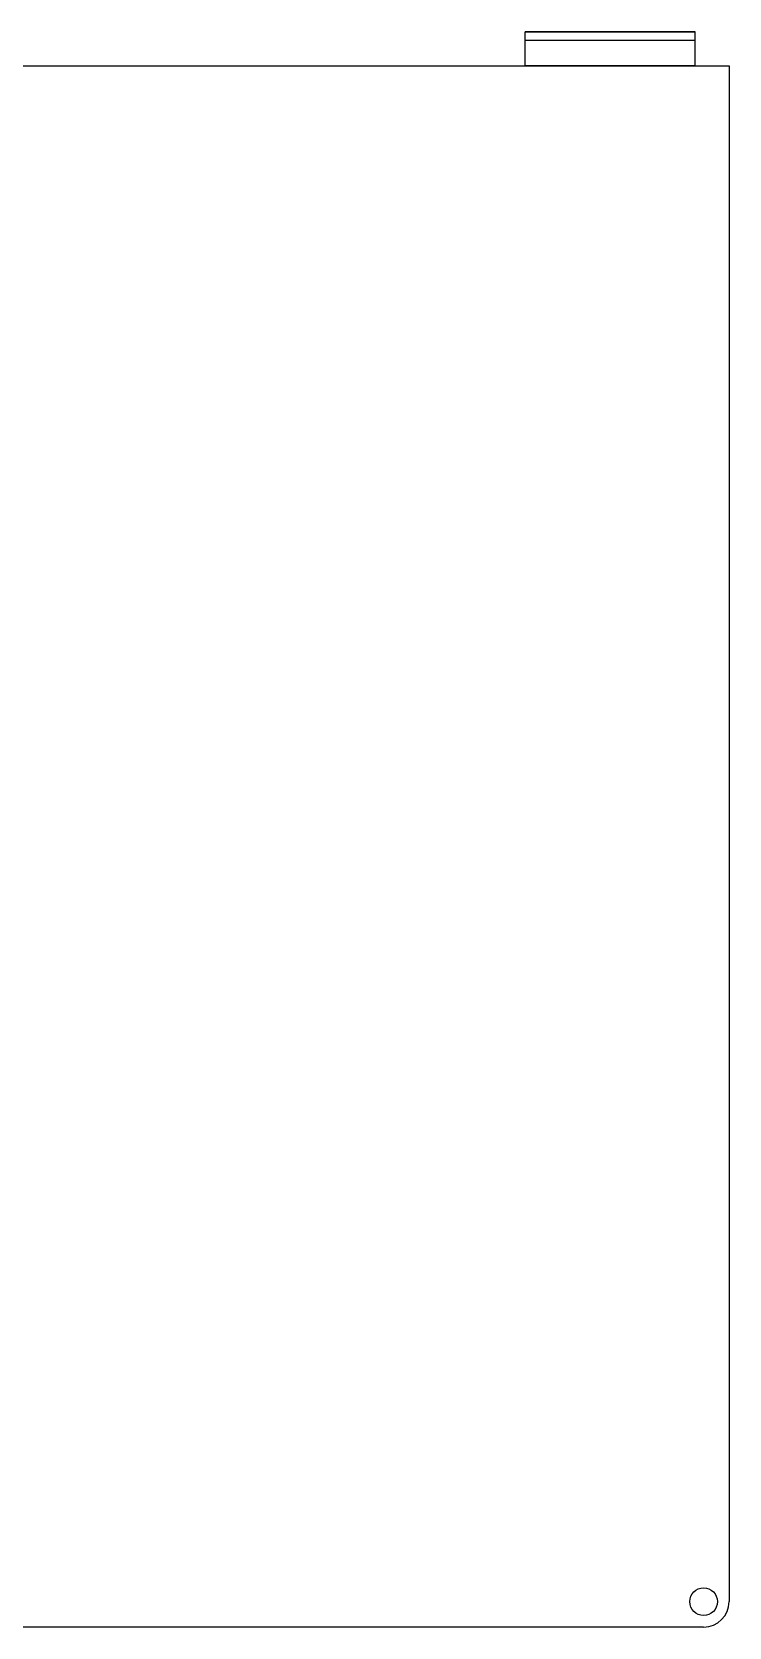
# Model space of a CAD drawing. Header units: millimetres. Extents: x -94 to 94, y -92 to 96.
# Drawn here: x 11.9 to 94, y -92 to 96 of the extents above; entities that cross this region are included whole.
import ezdxf

# ---------------------------------------------------------------- set-up
doc = ezdxf.new("R2010")
doc.units = ezdxf.units.MM
doc.layers.add('Fillet', color=7, linetype='CONTINUOUS')

msp = doc.modelspace()

# ---------------------------------------------------------------- linework, layer by layer
at = {"layer": 'Fillet'}
for p, q in [((70, 92), (70, 96)), ((70, 96), (90, 96)), ((70, 95, 2), (70, 96, 1)), ((70, 96, 1), (70, 96)), ((70, 92), (70, 96)), ((70, 96), (90, 96)), ((70, 96, 1), (70, 96)), ((90, 96, 1), (70, 96, 1)), ((70, 95, 2), (70, 96, 1)), ((90, 96, 1), (70, 96, 1)), ((90, 92), (90, 96)), ((90, 92), (90, 96)), ((90, 96), (90, 96, 1)), ((90, 95, 2), (90, 96, 1)), ((90, 96), (90, 96, 1)), ((90, 95, 2), (90, 96, 1)), ((70, 92, 2), (70, 95, 2)), ((90, 95, 2), (70, 95, 2)), ((70, 92, 2), (70, 95, 2)), ((90, 95, 2), (70, 95, 2)), ((90, 92, 2), (90, 95, 2)), ((90, 92, 2), (90, 95, 2)), ((-94, 92, 4), (94, 92, 4)), ((-94, 92, 4), (94, 92, 4)), ((10, 92), (70, 92)), ((10, 92), (70, 92)), ((70, 92), (90, 92)), ((70, 92, 2), (70, 92)), ((90, 92, 2), (70, 92, 2)), ((70, 92), (90, 92)), ((70, 92, 2), (70, 92)), ((90, 92, 2), (70, 92, 2)), ((90, 92), (94, 92)), ((90, 92), (90, 92, 2)), ((90, 92), (94, 92)), ((90, 92), (90, 92, 2)), ((94, 92), (94, -89)), ((94, 92), (94, 92, 4)), ((94, 92, 4), (94, -89, 4)), ((94, 92), (94, -89)), ((94, 92), (94, 92, 4)), ((94, 92, 4), (94, -89, 4)), ((92.625, -89), (92.625, -89, 4)), ((92.625, -89), (92.625, -89, 4)), ((94, -89), (94, -89, 4)), ((94, -89), (94, -89, 4)), ((91, -92), (-91, -92)), ((91, -92, 4), (-91, -92, 4)), ((91, -92), (-91, -92)), ((91, -92, 4), (-91, -92, 4)), ((91, -92), (91, -92, 4)), ((91, -92), (91, -92, 4))]:
    msp.add_line(p, q, dxfattribs=at)
msp.add_circle((91, -89), 1.625, dxfattribs=at)
msp.add_circle((91, -89), 1.625, dxfattribs=at)
msp.add_circle((91, -89), 1.625, dxfattribs=at)
msp.add_circle((91, -89), 1.625, dxfattribs=at)
for centre in [(91, -89), (91, -89), (91, -89, 4), (91, -89, 4)]:
    msp.add_arc(centre, 3, -90, 0, dxfattribs=at)

doc.saveas('drawing.dxf')
